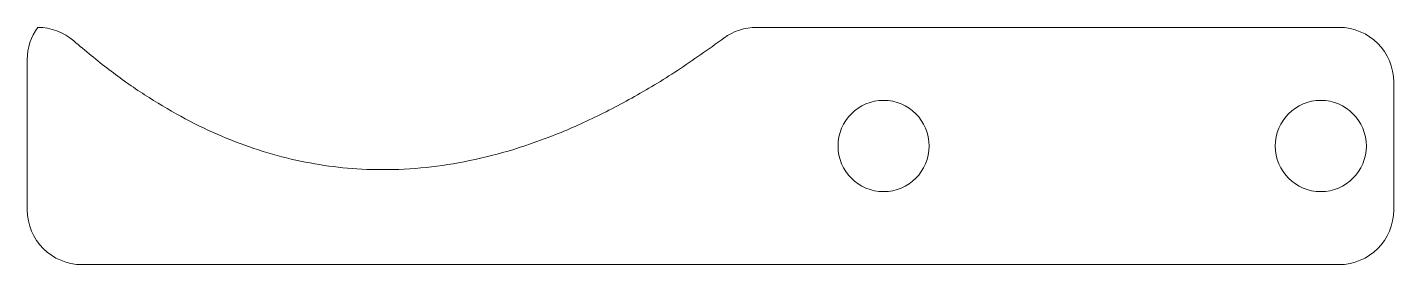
# Model space of a CAD drawing. Header units: inches. Extents: x -1.48 to 1.48, y -0.26 to 0.26.
import ezdxf

# ---------------------------------------------------------------- set-up
doc = ezdxf.new("R2010")
doc.units = ezdxf.units.IN
doc.header["$MEASUREMENT"] = 0

msp = doc.modelspace()

# ---------------------------------------------------------------- linework, layer by layer
at = {"color": 7, "linetype": 'Continuous', "lineweight": 15}
for p, q in [((1.3583, 0.2559), (0.0993, 0.2559)), ((-1.4764, 0.1865), (-1.4764, -0.1378)), ((1.4764, -0.1378), (1.4764, 0.1378)), ((-1.3583, -0.2559), (1.3583, -0.2559))]:
    msp.add_line(p, q, dxfattribs=at)
for centre in [(0.374, 0), (1.3189, 0)]:
    msp.add_circle(centre, 0.0984, dxfattribs=at)
for centre, start, end in [((-1.3583, 0.1865), 143.9926, 180), ((-1.4538, 0.1378), 48.9408, 90), ((0.0993, 0.1378), 90, 126.4863), ((1.3583, 0.1378), 0, 90), ((-1.3583, -0.1378), 180, 270), ((1.3583, -0.1378), 270, 0)]:
    msp.add_arc(centre, 0.1181, start, end, dxfattribs=at)
msp.add_open_spline([(-1.3762, 0.2269), (-0.7346, -0.3321), (0.0291, 0.2328)], degree=2, dxfattribs=at)

doc.saveas('drawing.dxf')
